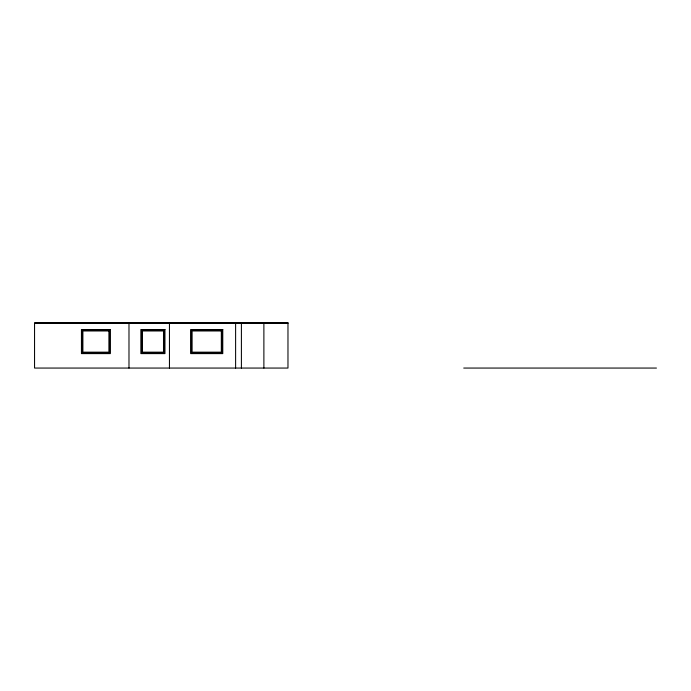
<?xml version="1.0" encoding="UTF-8"?>
<svg xmlns="http://www.w3.org/2000/svg" width="691" height="691" viewBox="0 0 691 691"><rect width="100%" height="100%" fill="white"/><g stroke="black" fill="none" stroke-linecap="round" stroke-linejoin="round"><path stroke-width="1.04" d="M34.55 323.094L287.974 323.094M463.73 368.061L656.45 368.061M263.884 322.939L263.884 368.061M241.401 322.939L241.401 368.061M235.614 322.939L235.614 368.061M169.45 322.939L169.45 368.061M128.984 322.939L128.984 368.061M287.974 322.939L34.55 322.939L34.55 368.061L287.974 368.061L287.974 322.939M110.353 329.521L81.443 329.521L81.443 353.611L110.353 353.611L110.353 329.521M164.95 329.521L140.869 329.521L140.869 353.611L164.95 353.611L164.95 329.521M222.77 329.521L190.647 329.521L190.647 353.611L222.77 353.611L222.77 329.521M109.549 330.324L82.246 330.324L82.246 352.807L109.549 352.807L109.549 330.324M164.147 330.324L141.664 330.324L141.664 352.807L164.147 352.807L164.147 330.324M221.966 330.324L191.45 330.324L191.45 352.807L221.966 352.807L221.966 330.324M108.91 330.963L82.885 330.963L82.885 352.168L108.91 352.168L108.91 330.963M163.508 330.963L142.311 330.963L142.311 352.168L163.508 352.168L163.508 330.963M221.327 330.963L192.098 330.963L192.098 352.168L221.327 352.168L221.327 330.963"/></g></svg>
